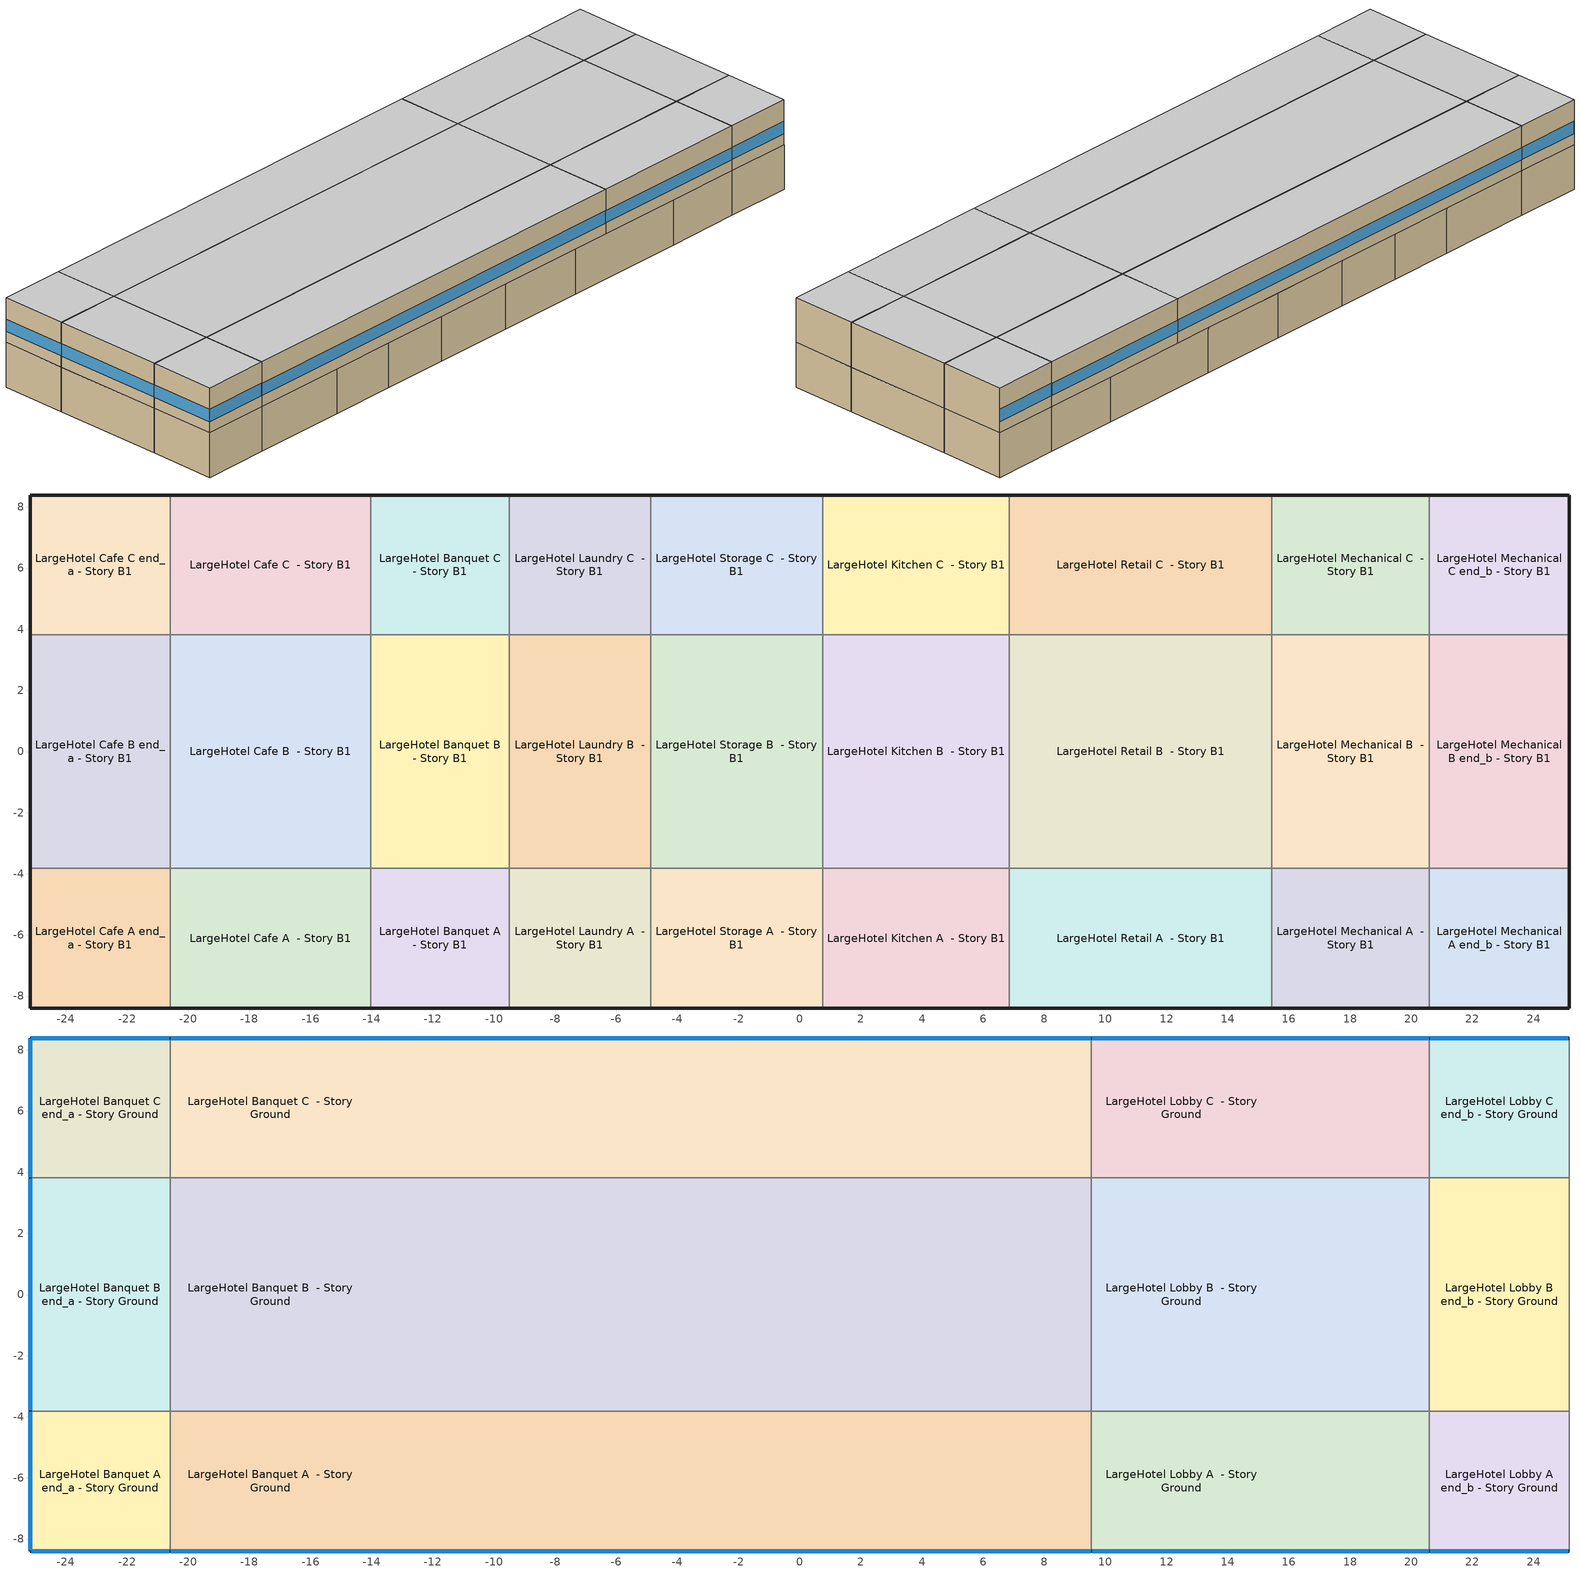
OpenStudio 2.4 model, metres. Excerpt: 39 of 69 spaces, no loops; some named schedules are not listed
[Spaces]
LargeHotel Cafe A end_a - Story B1
 floor ground: -25.17,-8.39 -25.17,-3.82 -20.6,-3.82 -20.6,-8.39 z-3.05
 wall ground: -25.17,-3.82 -25.17,-8.39 -20.6,-8.39 z-3.05:0
 wall to LargeHotel Cafe B end_a - Story B1: -20.6,-3.82 -25.17,-3.82 z-3.05:0
 wall to LargeHotel Cafe A  - Story B1: -20.6,-8.39 -20.6,-3.82 z-3.05:0
LargeHotel Cafe B end_a - Story B1
 floor ground: -25.17,-3.82 -25.17,3.82 -20.6,3.82 -20.6,-3.82 z-3.05
 wall ground: -25.17,3.82 -25.17,-3.82 z-3.05:0
 wall to LargeHotel Cafe C end_a - Story B1: -20.6,3.82 -25.17,3.82 z-3.05:0
 wall to LargeHotel Cafe B  - Story B1: -20.6,-3.82 -20.6,3.82 z-3.05:0
LargeHotel Cafe C end_a - Story B1
 floor ground: -25.17,3.82 -25.17,8.39 -20.6,8.39 -20.6,3.82 z-3.05
 wall ground: -20.6,8.39 -25.17,8.39 -25.17,3.82 z-3.05:0
 wall to LargeHotel Cafe C  - Story B1: -20.6,3.82 -20.6,8.39 z-3.05:0
LargeHotel Cafe A  - Story B1
 floor ground: -20.6,-8.39 -20.6,-3.82 -14.04,-3.82 -14.04,-8.39 z-3.05
 wall to LargeHotel Cafe B  - Story B1: -14.04,-3.82 -20.6,-3.82 z-3.05:0
 wall to LargeHotel Banquet A  - Story B1: -14.04,-8.39 -14.04,-3.82 z-3.05:0
 wall ground: -20.6,-8.39 -14.04,-8.39 z-3.05:0
LargeHotel Cafe B  - Story B1
 floor ground: -20.6,-3.82 -20.6,3.82 -14.04,3.82 -14.04,-3.82 z-3.05
 wall to LargeHotel Cafe C  - Story B1: -14.04,3.82 -20.6,3.82 z-3.05:0
 wall to LargeHotel Banquet B  - Story B1: -14.04,-3.82 -14.04,3.82 z-3.05:0
LargeHotel Cafe C  - Story B1
 floor ground: -20.6,3.82 -20.6,8.39 -14.04,8.39 -14.04,3.82 z-3.05
 wall ground: -14.04,8.39 -20.6,8.39 z-3.05:0
 wall to LargeHotel Banquet C  - Story B1: -14.04,3.82 -14.04,8.39 z-3.05:0
LargeHotel Banquet A  - Story B1
 floor ground: -14.04,-8.39 -14.04,-3.82 -9.51,-3.82 -9.51,-8.39 z-3.05
 wall to LargeHotel Banquet B  - Story B1: -9.51,-3.82 -14.04,-3.82 z-3.05:0
 wall to LargeHotel Laundry A  - Story B1: -9.51,-8.39 -9.51,-3.82 z-3.05:0
 wall ground: -14.04,-8.39 -9.51,-8.39 z-3.05:0
LargeHotel Banquet B  - Story B1
 floor ground: -14.04,-3.82 -14.04,3.82 -9.51,3.82 -9.51,-3.82 z-3.05
 wall to LargeHotel Banquet C  - Story B1: -9.51,3.82 -14.04,3.82 z-3.05:0
 wall to LargeHotel Laundry B  - Story B1: -9.51,-3.82 -9.51,3.82 z-3.05:0
LargeHotel Banquet C  - Story B1
 floor ground: -14.04,3.82 -14.04,8.39 -9.51,8.39 -9.51,3.82 z-3.05
 wall ground: -9.51,8.39 -14.04,8.39 z-3.05:0
 wall to LargeHotel Laundry C  - Story B1: -9.51,3.82 -9.51,8.39 z-3.05:0
LargeHotel Laundry A  - Story B1
 floor ground: -9.51,-8.39 -9.51,-3.82 -4.88,-3.82 -4.88,-8.39 z-3.05
 wall to LargeHotel Laundry B  - Story B1: -4.88,-3.82 -9.51,-3.82 z-3.05:0
 wall to LargeHotel Storage A  - Story B1: -4.88,-8.39 -4.88,-3.82 z-3.05:0
 wall ground: -9.51,-8.39 -4.88,-8.39 z-3.05:0
LargeHotel Laundry B  - Story B1
 floor ground: -9.51,-3.82 -9.51,3.82 -4.88,3.82 -4.88,-3.82 z-3.05
 wall to LargeHotel Laundry C  - Story B1: -4.88,3.82 -9.51,3.82 z-3.05:0
 wall to LargeHotel Storage B  - Story B1: -4.88,-3.82 -4.88,3.82 z-3.05:0
LargeHotel Laundry C  - Story B1
 floor ground: -9.51,3.82 -9.51,8.39 -4.88,8.39 -4.88,3.82 z-3.05
 wall ground: -4.88,8.39 -9.51,8.39 z-3.05:0
 wall to LargeHotel Storage C  - Story B1: -4.88,3.82 -4.88,8.39 z-3.05:0
LargeHotel Storage A  - Story B1
 floor ground: -4.88,-8.39 -4.88,-3.82 0.76,-3.82 0.76,-8.39 z-3.05
 wall to LargeHotel Storage B  - Story B1: 0.76,-3.82 -4.88,-3.82 z-3.05:0
 wall to LargeHotel Kitchen A  - Story B1: 0.76,-8.39 0.76,-3.82 z-3.05:0
 wall ground: -4.88,-8.39 0.76,-8.39 z-3.05:0
LargeHotel Storage B  - Story B1
 floor ground: -4.88,-3.82 -4.88,3.82 0.76,3.82 0.76,-3.82 z-3.05
 wall to LargeHotel Storage C  - Story B1: 0.76,3.82 -4.88,3.82 z-3.05:0
 wall to LargeHotel Kitchen B  - Story B1: 0.76,-3.82 0.76,3.82 z-3.05:0
LargeHotel Storage C  - Story B1
 floor ground: -4.88,3.82 -4.88,8.39 0.76,8.39 0.76,3.82 z-3.05
 wall ground: 0.76,8.39 -4.88,8.39 z-3.05:0
 wall to LargeHotel Kitchen C  - Story B1: 0.76,3.82 0.76,8.39 z-3.05:0
LargeHotel Kitchen A  - Story B1
 floor ground: 0.76,-8.39 0.76,-3.82 6.86,-3.82 6.86,-8.39 z-3.05
 wall to LargeHotel Kitchen B  - Story B1: 6.86,-3.82 0.76,-3.82 z-3.05:0
 wall to LargeHotel Retail A  - Story B1: 6.86,-8.39 6.86,-3.82 z-3.05:0
 wall ground: 0.76,-8.39 6.86,-8.39 z-3.05:0
LargeHotel Kitchen B  - Story B1
 floor ground: 0.76,-3.82 0.76,3.82 6.86,3.82 6.86,-3.82 z-3.05
 wall to LargeHotel Kitchen C  - Story B1: 6.86,3.82 0.76,3.82 z-3.05:0
 wall to LargeHotel Retail B  - Story B1: 6.86,-3.82 6.86,3.82 z-3.05:0
LargeHotel Kitchen C  - Story B1
 floor ground: 0.76,3.82 0.76,8.39 6.86,8.39 6.86,3.82 z-3.05
 wall ground: 6.86,8.39 0.76,8.39 z-3.05:0
 wall to LargeHotel Retail C  - Story B1: 6.86,3.82 6.86,8.39 z-3.05:0
LargeHotel Retail A  - Story B1
 floor ground: 6.86,-8.39 6.86,-3.82 15.44,-3.82 15.44,-8.39 z-3.05
 wall to LargeHotel Retail B  - Story B1: 15.44,-3.82 6.86,-3.82 z-3.05:0
 wall to LargeHotel Mechanical A  - Story B1: 15.44,-8.39 15.44,-3.82 z-3.05:0
 wall ground: 6.86,-8.39 15.44,-8.39 z-3.05:0
LargeHotel Retail B  - Story B1
 floor ground: 6.86,-3.82 6.86,3.82 15.44,3.82 15.44,-3.82 z-3.05
 wall to LargeHotel Retail C  - Story B1: 15.44,3.82 6.86,3.82 z-3.05:0
 wall to LargeHotel Mechanical B  - Story B1: 15.44,-3.82 15.44,3.82 z-3.05:0
LargeHotel Retail C  - Story B1
 floor ground: 6.86,3.82 6.86,8.39 15.44,8.39 15.44,3.82 z-3.05
 wall ground: 15.44,8.39 6.86,8.39 z-3.05:0
 wall to LargeHotel Mechanical C  - Story B1: 15.44,3.82 15.44,8.39 z-3.05:0
LargeHotel Mechanical A  - Story B1
 floor ground: 15.44,-8.39 15.44,-3.82 20.6,-3.82 20.6,-8.39 z-3.05
 wall to LargeHotel Mechanical B  - Story B1: 20.6,-3.82 15.44,-3.82 z-3.05:0
 wall to LargeHotel Mechanical A end_b - Story B1: 20.6,-8.39 20.6,-3.82 z-3.05:0
 wall ground: 15.44,-8.39 20.6,-8.39 z-3.05:0
LargeHotel Mechanical B  - Story B1
 floor ground: 15.44,-3.82 15.44,3.82 20.6,3.82 20.6,-3.82 z-3.05
 wall to LargeHotel Mechanical C  - Story B1: 20.6,3.82 15.44,3.82 z-3.05:0
 wall to LargeHotel Mechanical B end_b - Story B1: 20.6,-3.82 20.6,3.82 z-3.05:0
LargeHotel Mechanical C  - Story B1
 floor ground: 15.44,3.82 15.44,8.39 20.6,8.39 20.6,3.82 z-3.05
 wall ground: 20.6,8.39 15.44,8.39 z-3.05:0
 wall to LargeHotel Mechanical C end_b - Story B1: 20.6,3.82 20.6,8.39 z-3.05:0
LargeHotel Mechanical A end_b - Story B1
 floor ground: 20.6,-8.39 20.6,-3.82 25.17,-3.82 25.17,-8.39 z-3.05
 wall to LargeHotel Mechanical B end_b - Story B1: 25.17,-3.82 20.6,-3.82 z-3.05:0
 wall ground: 20.6,-8.39 25.17,-8.39 25.17,-3.82 z-3.05:0
LargeHotel Mechanical B end_b - Story B1
 floor ground: 20.6,-3.82 20.6,3.82 25.17,3.82 25.17,-3.82 z-3.05
 wall to LargeHotel Mechanical C end_b - Story B1: 25.17,3.82 20.6,3.82 z-3.05:0
 wall ground: 25.17,-3.82 25.17,3.82 z-3.05:0
LargeHotel Mechanical C end_b - Story B1
 floor ground: 20.6,3.82 20.6,8.39 25.17,8.39 25.17,3.82 z-3.05
 wall ground: 25.17,3.82 25.17,8.39 20.6,8.39 z-3.05:0
LargeHotel Banquet A end_a - Story Ground
 floor to LargeHotel Cafe A end_a - Story B1: -25.17,-8.39 -25.17,-3.82 -20.6,-3.82 -20.6,-8.39 z0
 wall outside: -25.17,-3.82 -25.17,-8.39 -20.6,-8.39 z0:3.05
 wall to LargeHotel Banquet B end_a - Story Ground: -20.6,-3.82 -25.17,-3.82 z0:3.05
 wall to LargeHotel Banquet A  - Story Ground: -20.6,-8.39 -20.6,-3.82 z0:3.05
 window: -25.14,-8.39 -20.62,-8.39 / -25.17,-3.84 -25.17,-8.36 z0.76:1.59
 ceiling adiabatic (LargeHotel Interior Ceiling): -20.6,-8.39 -20.6,-3.82 -25.17,-3.82 -25.17,-8.39 z3.05
LargeHotel Banquet B end_a - Story Ground
 floor to LargeHotel Cafe B end_a - Story B1: -25.17,-3.82 -25.17,3.82 -20.6,3.82 -20.6,-3.82 z0
 wall outside: -25.17,3.82 -25.17,-3.82 z0:3.05
 wall to LargeHotel Banquet C end_a - Story Ground: -20.6,3.82 -25.17,3.82 z0:3.05
 wall to LargeHotel Banquet B  - Story Ground: -20.6,-3.82 -20.6,3.82 z0:3.05
 window: -25.17,3.79 -25.17,-3.79 z0.76:1.59
 ceiling adiabatic (LargeHotel Interior Ceiling): -20.6,-3.82 -20.6,3.82 -25.17,3.82 -25.17,-3.82 z3.05
LargeHotel Banquet C end_a - Story Ground
 floor to LargeHotel Cafe C end_a - Story B1: -25.17,3.82 -25.17,8.39 -20.6,8.39 -20.6,3.82 z0
 wall outside: -20.6,8.39 -25.17,8.39 -25.17,3.82 z0:3.05
 wall to LargeHotel Banquet C  - Story Ground: -20.6,3.82 -20.6,8.39 z0:3.05
 window: -20.62,8.39 -25.14,8.39 / -25.17,8.36 -25.17,3.84 z0.76:1.59
 ceiling adiabatic (LargeHotel Interior Ceiling): -20.6,3.82 -20.6,8.39 -25.17,8.39 -25.17,3.82 z3.05
LargeHotel Banquet A  - Story Ground
 floor to LargeHotel Banquet A  - Story B1: -9.51,-3.82 -9.51,-8.39 -14.04,-8.39 -14.04,-3.82 z0
 floor to LargeHotel Kitchen A  - Story B1: 6.86,-3.82 6.86,-8.39 0.76,-8.39 0.76,-3.82 z0
 floor to LargeHotel Cafe A  - Story B1: -14.04,-3.82 -14.04,-8.39 -20.6,-8.39 -20.6,-3.82 z0
 floor to LargeHotel Laundry A  - Story B1: -4.88,-3.82 -4.88,-8.39 -9.51,-8.39 -9.51,-3.82 z0
 floor to LargeHotel Retail A  - Story B1: 9.54,-3.82 9.54,-8.39 6.86,-8.39 6.86,-3.82 z0
 floor to LargeHotel Storage A  - Story B1: 0.76,-3.82 0.76,-8.39 -4.88,-8.39 -4.88,-3.82 z0
 wall outside: -20.6,-8.39 9.54,-8.39 z0:3.05
 wall to LargeHotel Banquet B  - Story Ground: 9.54,-3.82 -20.6,-3.82 z0:3.05
 wall to LargeHotel Lobby A  - Story Ground: 9.54,-8.39 9.54,-3.82 z0:3.05
 window: -20.57,-8.39 9.51,-8.39 z0.76:1.59
 ceiling adiabatic (LargeHotel Interior Ceiling): 9.54,-8.39 9.54,-3.82 -20.6,-3.82 -20.6,-8.39 z3.05
LargeHotel Banquet B  - Story Ground
 floor to LargeHotel Banquet B  - Story B1: -9.51,3.82 -9.51,-3.82 -14.04,-3.82 -14.04,3.82 z0
 floor to LargeHotel Kitchen B  - Story B1: 6.86,3.82 6.86,-3.82 0.76,-3.82 0.76,3.82 z0
 floor to LargeHotel Cafe B  - Story B1: -14.04,3.82 -14.04,-3.82 -20.6,-3.82 -20.6,3.82 z0
 floor to LargeHotel Laundry B  - Story B1: -4.88,3.82 -4.88,-3.82 -9.51,-3.82 -9.51,3.82 z0
 floor to LargeHotel Retail B  - Story B1: 9.54,3.82 9.54,-3.82 6.86,-3.82 6.86,3.82 z0
 floor to LargeHotel Storage B  - Story B1: 0.76,3.82 0.76,-3.82 -4.88,-3.82 -4.88,3.82 z0
 wall to LargeHotel Banquet C  - Story Ground: 9.54,3.82 -20.6,3.82 z0:3.05
 wall to LargeHotel Lobby B  - Story Ground: 9.54,-3.82 9.54,3.82 z0:3.05
 ceiling adiabatic (LargeHotel Interior Ceiling): 9.54,-3.82 9.54,3.82 -20.6,3.82 -20.6,-3.82 z3.05
LargeHotel Banquet C  - Story Ground
 floor to LargeHotel Banquet C  - Story B1: -9.51,8.39 -9.51,3.82 -14.04,3.82 -14.04,8.39 z0
 floor to LargeHotel Kitchen C  - Story B1: 6.86,8.39 6.86,3.82 0.76,3.82 0.76,8.39 z0
 floor to LargeHotel Cafe C  - Story B1: -14.04,8.39 -14.04,3.82 -20.6,3.82 -20.6,8.39 z0
 floor to LargeHotel Laundry C  - Story B1: -4.88,8.39 -4.88,3.82 -9.51,3.82 -9.51,8.39 z0
 floor to LargeHotel Retail C  - Story B1: 9.54,8.39 9.54,3.82 6.86,3.82 6.86,8.39 z0
 floor to LargeHotel Storage C  - Story B1: 0.76,8.39 0.76,3.82 -4.88,3.82 -4.88,8.39 z0
 wall outside: 9.54,8.39 -20.6,8.39 z0:3.05
 wall to LargeHotel Lobby C  - Story Ground: 9.54,3.82 9.54,8.39 z0:3.05
 window: 9.51,8.39 -20.57,8.39 z0.76:1.59
 ceiling adiabatic (LargeHotel Interior Ceiling): 9.54,3.82 9.54,8.39 -20.6,8.39 -20.6,3.82 z3.05
LargeHotel Lobby A  - Story Ground
 floor to LargeHotel Mechanical A  - Story B1: 20.6,-3.82 20.6,-8.39 15.44,-8.39 15.44,-3.82 z0
 floor to LargeHotel Retail A  - Story B1: 15.44,-3.82 15.44,-8.39 9.54,-8.39 9.54,-3.82 z0
 wall outside: 9.54,-8.39 20.6,-8.39 z0:3.05
 wall to LargeHotel Lobby B  - Story Ground: 20.6,-3.82 9.54,-3.82 z0:3.05
 wall to LargeHotel Lobby A end_b - Story Ground: 20.6,-8.39 20.6,-3.82 z0:3.05
 window: 9.56,-8.39 20.57,-8.39 z0.76:1.59
 ceiling adiabatic (LargeHotel Interior Ceiling): 20.6,-8.39 20.6,-3.82 9.54,-3.82 9.54,-8.39 z3.05
LargeHotel Lobby B  - Story Ground
 floor to LargeHotel Mechanical B  - Story B1: 20.6,3.82 20.6,-3.82 15.44,-3.82 15.44,3.82 z0
 floor to LargeHotel Retail B  - Story B1: 15.44,3.82 15.44,-3.82 9.54,-3.82 9.54,3.82 z0
 wall to LargeHotel Lobby C  - Story Ground: 20.6,3.82 9.54,3.82 z0:3.05
 wall to LargeHotel Lobby B end_b - Story Ground: 20.6,-3.82 20.6,3.82 z0:3.05
 ceiling adiabatic (LargeHotel Interior Ceiling): 20.6,-3.82 20.6,3.82 9.54,3.82 9.54,-3.82 z3.05
LargeHotel Lobby C  - Story Ground
 floor to LargeHotel Mechanical C  - Story B1: 20.6,8.39 20.6,3.82 15.44,3.82 15.44,8.39 z0
 floor to LargeHotel Retail C  - Story B1: 15.44,8.39 15.44,3.82 9.54,3.82 9.54,8.39 z0
 wall outside: 20.6,8.39 9.54,8.39 z0:3.05
 wall to LargeHotel Lobby C end_b - Story Ground: 20.6,3.82 20.6,8.39 z0:3.05
 window: 20.57,8.39 9.56,8.39 z0.76:1.59
 ceiling adiabatic (LargeHotel Interior Ceiling): 20.6,3.82 20.6,8.39 9.54,8.39 9.54,3.82 z3.05
LargeHotel Lobby A end_b - Story Ground
 floor to LargeHotel Mechanical A end_b - Story B1: 20.6,-8.39 20.6,-3.82 25.17,-3.82 25.17,-8.39 z0
 wall outside: 20.6,-8.39 25.17,-8.39 z0:3.05
 wall to LargeHotel Lobby B end_b - Story Ground: 25.17,-3.82 20.6,-3.82 z0:3.05
 wall adiabatic (LargeHotel Interior Wall): 25.17,-8.39 25.17,-3.82 z0:3.05
 window: 20.62,-8.39 25.14,-8.39 z0.76:1.59
 ceiling adiabatic (LargeHotel Interior Ceiling): 25.17,-8.39 25.17,-3.82 20.6,-3.82 20.6,-8.39 z3.05
LargeHotel Lobby B end_b - Story Ground
 floor to LargeHotel Mechanical B end_b - Story B1: 20.6,-3.82 20.6,3.82 25.17,3.82 25.17,-3.82 z0
 wall to LargeHotel Lobby C end_b - Story Ground: 25.17,3.82 20.6,3.82 z0:3.05
 wall adiabatic (LargeHotel Interior Wall): 25.17,-3.82 25.17,3.82 z0:3.05
 ceiling adiabatic (LargeHotel Interior Ceiling): 25.17,-3.82 25.17,3.82 20.6,3.82 20.6,-3.82 z3.05
LargeHotel Lobby C end_b - Story Ground
 floor to LargeHotel Mechanical C end_b - Story B1: 20.6,3.82 20.6,8.39 25.17,8.39 25.17,3.82 z0
 wall outside: 25.17,8.39 20.6,8.39 z0:3.05
 wall adiabatic (LargeHotel Interior Wall): 25.17,3.82 25.17,8.39 z0:3.05
 window: 25.14,8.39 20.62,8.39 z0.76:1.59
 ceiling adiabatic (LargeHotel Interior Ceiling): 25.17,3.82 25.17,8.39 20.6,8.39 20.6,3.82 z3.05
[Site]
Atlanta Hartsfield Intl Ap_GA_USA: Latitude {deg}=33.63; Longitude {deg}=-84.43; Time Zone {hr}=-5; Elevation {m}=308
[ClimateZones]
Climate Zone Value 1=3A; Climate Zone Institution Name 2=CEC; Climate Zone Document Name 2=California Climate Zone Descriptions; Climate Zone Document Year 2=1995
[Site:WaterMainsTemperature]
Calculation Method=Correlation; Annual Average Outdoor Air Temperature {C}=16.6; Maximum Difference In Monthly Average Outdoor Air Temperatures {deltaC}=22.5
[SizingPeriod:DesignDay] Barometric Pressure {Pa}=97679; Sky Clearness=0; Rain Indicator=0; Snow Indicator=0; Day of Month=21; Daylight Saving Time Indicator=0; Humidity Indicating Type=Wetbulb; Dry-Bulb Temperature Range Modifier Type=DefaultMultipliers
Name | Maximum Dry-Bulb Temperature {C} | Daily Dry-Bulb Temperature Range {deltaC} | Humidity Indicating Conditions at Maximum Dry-Bulb | Wind Speed {m/s} | Wind Direction {deg} | Month | Day Type | Solar Model Indicator | ASHRAE Taub | ASHRAE Taud
Atlanta Hartsfield Intl Ap Ann Clg .4% Condns WB=>MDB | 31.2 | 9.5 | 25.1 | 4 | 300 | 7 | SummerDesignDay | ASHRAETau | 0.556 | 1.779
Atlanta Hartsfield Intl Ap Ann Clg .4% Condns DB=>MWB | 34.4 | 9.5 | 23.5 | 4 | 300 | 7 | SummerDesignDay | ASHRAETau | 0.556 | 1.779
Atlanta Hartsfield Intl Ap Ann Htg 99.6% Condns DB | -6.3 | 0 | -6.3 | 5.3 | 320 | 1 | WinterDesignDay | ASHRAEClearSky
[Building]
90.1-2004|LargeHotel: Default Construction Set=Res 90.1-2004 - LrgHotel - ASHRAE 169-2006-3A; Standards Building Type=LargeHotel
[DefaultConstructionSet]
Res 90.1-2004 - LrgHotel - ASHRAE 169-2006-3A: Default Exterior Surface Constructions=Default Surface Constructions 1; Default Interior Surface Constructions=Default Surface Constructions 2; Default Ground Contact Surface Constructions=Default Surface Constructions 3; Default Exterior SubSurface Constructions=Default Sub Surface Constructions 1; Default Interior SubSurface Constructions=Default Sub Surface Constructions 2; Interior Partition Construction=Typical Interior Partition
[DefaultSurfaceConstructions]
Name | Floor Construction | Wall Construction | Roof Ceiling Construction
Default Surface Constructions 1 | Typical Insulated Exterior Mass Floor R-9.35 | Typical Insulated Exterior Mass Wall R-6.62 | Typical IEAD Roof R-15.87
Default Surface Constructions 2 | LargeHotel Interior Floor | LargeHotel Interior Wall | LargeHotel Interior Ceiling
Default Surface Constructions 3 | Typical Insulated Carpeted 6in Slab Floor | Typical Insulated Basement Mass Wall
[Construction]
Typical Insulated Exterior Mass Floor R-9.35: Typical Insulation R-6.78, 4 in. Normalweight Concrete Floor, Typical Carpet Pad
Typical Insulated Exterior Mass Wall R-6.62: 1IN Stucco, 8IN CONCRETE HW RefBldg, Typical Insulation R-4.23, 1/2IN Gypsum
Typical IEAD Roof R-15.87: Roof Membrane, Typical Insulation R-14.76, Metal Roof Surface
LargeHotel Interior Floor: Nonres_Floor_Insulation, 100mm Normalweight concrete floor, CP02 CARPET PAD
LargeHotel Interior Wall: G01 13mm gypsum board, G01 13mm gypsum board
LargeHotel Interior Ceiling: CP02 CARPET PAD, 100mm Normalweight concrete floor, Nonres_Floor_Insulation
Typical Insulated Carpeted 6in Slab Floor: 6 in. Normalweight Concrete Floor, Typical Carpet Pad
Typical Insulated Basement Mass Wall: 8 in. Concrete Block Basement Wall
U 0.57 SHGC 0.39 Dbl Ref-D Clr 6mm/6mm Air: REF D CLEAR 6MM, AIR 6MM, CLEAR 6MM
Typical Insulated Metal Door R-1.43: F08 Metal surface, Typical Insulation R-0.58
Typical Overhead Door: Typical Insulation
U 1.17 SHGC 0.39 Simple Glazing Skylight: U 1.17 SHGC 0.39 Simple Glazing
Typical Interior Window: Clear 3mm
Typical Interior Door; Typical Interior Partition: G05 25mm wood
[Material:NoMass] Roughness=Smooth; Thermal Absorptance=0.9; Solar Absorptance=0.7
Name | Thermal Resistance {m2-K/W} | Visible Absorptance
Typical Insulation R-6.78 | 1.19347 | 0.7
Typical Carpet Pad; CP02 CARPET PAD | 0.21648 | 0.8
Typical Insulation R-4.23 | 0.745657 | 0.7
Typical Insulation R-14.76 | 2.59864 | 0.7
Nonres_Floor_Insulation | 2.88292 | 0.7
Typical Insulation R-0.58 | 0.101875 | 0.7
Typical Insulation | 0.0282222 | 0.7
[Material]
Name | Roughness | Thickness {m} | Conductivity {W/m-K} | Density {kg/m3} | Specific Heat {J/kg-K} | Thermal Absorptance | Solar Absorptance | Visible Absorptance
4 in. Normalweight Concrete Floor | MediumRough | 0.1016 | 2.31 | 2322 | 832 | 0.9 | 0.7 | 0.7
1IN Stucco | Smooth | 0.0253 | 0.6918 | 1858 | 837 | 0.9 | 0.7 | 0.92
8IN CONCRETE HW RefBldg | Rough | 0.2032 | 1.311 | 2240 | 836.8 | 0.9 | 0.7 | 0.7
1/2IN Gypsum | Smooth | 0.0127 | 0.16 | 784.9 | 830 | 0.9 | 0.4 | 0.4
Roof Membrane | VeryRough | 0.0095 | 0.16 | 1121.29 | 1460 | 0.9 | 0.77 | 0.7
Metal Roof Surface; F08 Metal surface | Smooth | 0.0008 | 45.28 | 7824 | 500 | 0.9 | 0.7 | 0.7
100mm Normalweight concrete floor | MediumRough | 0.1016 | 2.31045 | 2322 | 832.557 |  | 0 | 0
G01 13mm gypsum board | Smooth | 0.0127 | 0.160031 | 800.001 | 1090.73 | 0.9 | 0.7 | 0.5
6 in. Normalweight Concrete Floor | MediumRough | 0.1524 | 2.31 | 2322 | 832 | 0.9 | 0.7 | 0.7
8 in. Concrete Block Basement Wall | MediumRough | 0.2032 | 1.326 | 1842 | 912 | 0.9 | 0.7 | 0.7
G05 25mm wood | MediumSmooth | 0.0254 | 0.15 | 608 | 1630 | 0.9 | 0.5 | 0.5
[DefaultSubSurfaceConstructions]
Name | Fixed Window Construction | Operable Window Construction | Door Construction | Overhead Door Construction | Skylight Construction | Tubular Daylight Dome Construction | Tubular Daylight Diffuser Construction
Default Sub Surface Constructions 1 | U 0.57 SHGC 0.39 Dbl Ref-D Clr 6mm/6mm Air | U 0.57 SHGC 0.39 Dbl Ref-D Clr 6mm/6mm Air | Typical Insulated Metal Door R-1.43 | Typical Overhead Door | U 1.17 SHGC 0.39 Simple Glazing Skylight | Typical Interior Window | Typical Interior Window
Default Sub Surface Constructions 2 | Typical Interior Window | Typical Interior Window | Typical Interior Door
[WindowMaterial:Glazing] Optical Data Type=SpectralAverage; Infrared Transmittance at Normal Incidence=0; Front Side Infrared Hemispherical Emissivity=0.84; Conductivity {W/m-K}=0.9; Dirt Correction Factor for Solar and Visible Transmittance=1; Solar Diffusing=No
Name | Thickness {m} | Solar Transmittance at Normal Incidence | Front Side Solar Reflectance at Normal Incidence | Back Side Solar Reflectance at Normal Incidence | Visible Transmittance at Normal Incidence | Front Side Visible Reflectance at Normal Incidence | Back Side Visible Reflectance at Normal Incidence | Back Side Infrared Hemispherical Emissivity
REF D CLEAR 6MM | 0.006 | 0.429 | 0.308 | 0.379 | 0.334 | 0.453 | 0.505 | 0.82
CLEAR 6MM | 0.006 | 0.775 | 0.071 | 0.071 | 0.881 | 0.08 | 0.08 | 0.84
Clear 3mm | 0.003 | 0.837 | 0.075 | 0.075 | 0.898 | 0.081 | 0.081 | 0.84
[WindowMaterial:Gas]
AIR 6MM: Gas Type=Air; Thickness {m}=0.0063
[WindowMaterial:SimpleGlazingSystem]
U 1.17 SHGC 0.39 Simple Glazing: U-Factor {W/m2-K}=6.64357; Solar Heat Gain Coefficient=0.39; Visible Transmittance=0.23
[SpaceType] Standards Building Type=LargeHotel
Name | Default Schedule Set | Design Specification Outdoor Air Object | Standards Space Type
LargeHotel Banquet - 90.1-2004 | LargeHotel Banquet Schedule Set | LargeHotel Banquet Ventilation | Banquet
LargeHotel Cafe - 90.1-2004 | LargeHotel Cafe Schedule Set | LargeHotel Cafe Ventilation | Cafe
LargeHotel Kitchen - 90.1-2004 | LargeHotel Kitchen Schedule Set | LargeHotel Kitchen Ventilation | Kitchen
LargeHotel Laundry - 90.1-2004 | LargeHotel Laundry Schedule Set | LargeHotel Laundry Ventilation | Laundry
LargeHotel Lobby - 90.1-2004 | LargeHotel Lobby Schedule Set | LargeHotel Lobby Ventilation | Lobby
LargeHotel Mechanical - 90.1-2004 | LargeHotel Mechanical Schedule Set | LargeHotel Mechanical Ventilation | Mechanical
LargeHotel Retail - 90.1-2004 | LargeHotel Retail Schedule Set | LargeHotel Retail Ventilation | Retail
LargeHotel Storage - 90.1-2004 | LargeHotel Storage Schedule Set | LargeHotel Storage Ventilation | Storage
[BuildingStory] Nominal Floor to Floor Height {m}=3.048
Name | Nominal Z Coordinate {m}
Story B1 | -3.048
Story Ground | 0
[Space]
Name | Space Type | Building Story | Thermal Zone
LargeHotel Cafe A end_a - Story B1 | LargeHotel Cafe - 90.1-2004 | Story B1 | Zone LargeHotel Cafe A end_a - Story B1
LargeHotel Cafe B end_a - Story B1 | LargeHotel Cafe - 90.1-2004 | Story B1 | Zone LargeHotel Cafe B end_a - Story B1
LargeHotel Cafe C end_a - Story B1 | LargeHotel Cafe - 90.1-2004 | Story B1 | Zone LargeHotel Cafe C end_a - Story B1
LargeHotel Cafe A  - Story B1 | LargeHotel Cafe - 90.1-2004 | Story B1 | Zone LargeHotel Cafe A  - Story B1
LargeHotel Cafe B  - Story B1 | LargeHotel Cafe - 90.1-2004 | Story B1 | Zone LargeHotel Cafe B  - Story B1
LargeHotel Cafe C  - Story B1 | LargeHotel Cafe - 90.1-2004 | Story B1 | Zone LargeHotel Cafe C  - Story B1
LargeHotel Banquet A  - Story B1 | LargeHotel Banquet - 90.1-2004 | Story B1 | Zone LargeHotel Banquet A  - Story B1
LargeHotel Banquet B  - Story B1 | LargeHotel Banquet - 90.1-2004 | Story B1 | Zone LargeHotel Banquet B  - Story B1
LargeHotel Banquet C  - Story B1 | LargeHotel Banquet - 90.1-2004 | Story B1 | Zone LargeHotel Banquet C  - Story B1
LargeHotel Laundry A  - Story B1 | LargeHotel Laundry - 90.1-2004 | Story B1 | Zone LargeHotel Laundry A  - Story B1
LargeHotel Laundry B  - Story B1 | LargeHotel Laundry - 90.1-2004 | Story B1 | Zone LargeHotel Laundry B  - Story B1
LargeHotel Laundry C  - Story B1 | LargeHotel Laundry - 90.1-2004 | Story B1 | Zone LargeHotel Laundry C  - Story B1
LargeHotel Storage A  - Story B1 | LargeHotel Storage - 90.1-2004 | Story B1 | Zone LargeHotel Storage A  - Story B1
LargeHotel Storage B  - Story B1 | LargeHotel Storage - 90.1-2004 | Story B1 | Zone LargeHotel Storage B  - Story B1
LargeHotel Storage C  - Story B1 | LargeHotel Storage - 90.1-2004 | Story B1 | Zone LargeHotel Storage C  - Story B1
LargeHotel Kitchen A  - Story B1 | LargeHotel Kitchen - 90.1-2004 | Story B1 | Zone LargeHotel Kitchen A  - Story B1
LargeHotel Kitchen B  - Story B1 | LargeHotel Kitchen - 90.1-2004 | Story B1 | Zone LargeHotel Kitchen B  - Story B1
LargeHotel Kitchen C  - Story B1 | LargeHotel Kitchen - 90.1-2004 | Story B1 | Zone LargeHotel Kitchen C  - Story B1
LargeHotel Retail A  - Story B1 | LargeHotel Retail - 90.1-2004 | Story B1 | Zone LargeHotel Retail A  - Story B1
LargeHotel Retail B  - Story B1 | LargeHotel Retail - 90.1-2004 | Story B1 | Zone LargeHotel Retail B  - Story B1
LargeHotel Retail C  - Story B1 | LargeHotel Retail - 90.1-2004 | Story B1 | Zone LargeHotel Retail C  - Story B1
LargeHotel Mechanical A  - Story B1 | LargeHotel Mechanical - 90.1-2004 | Story B1 | Zone LargeHotel Mechanical A  - Story B1
LargeHotel Mechanical B  - Story B1 | LargeHotel Mechanical - 90.1-2004 | Story B1 | Zone LargeHotel Mechanical B  - Story B1
LargeHotel Mechanical C  - Story B1 | LargeHotel Mechanical - 90.1-2004 | Story B1 | Zone LargeHotel Mechanical C  - Story B1
LargeHotel Mechanical A end_b - Story B1 | LargeHotel Mechanical - 90.1-2004 | Story B1 | Zone LargeHotel Mechanical A end_b - Story B1
LargeHotel Mechanical B end_b - Story B1 | LargeHotel Mechanical - 90.1-2004 | Story B1 | Zone LargeHotel Mechanical B end_b - Story B1
LargeHotel Mechanical C end_b - Story B1 | LargeHotel Mechanical - 90.1-2004 | Story B1 | Zone LargeHotel Mechanical C end_b - Story B1
LargeHotel Banquet A end_a - Story Ground | LargeHotel Banquet - 90.1-2004 | Story Ground | Zone LargeHotel Banquet A end_a - Story Ground
LargeHotel Banquet B end_a - Story Ground | LargeHotel Banquet - 90.1-2004 | Story Ground | Zone LargeHotel Banquet B end_a - Story Ground
LargeHotel Banquet C end_a - Story Ground | LargeHotel Banquet - 90.1-2004 | Story Ground | Zone LargeHotel Banquet C end_a - Story Ground
LargeHotel Banquet A  - Story Ground | LargeHotel Banquet - 90.1-2004 | Story Ground | Zone LargeHotel Banquet A  - Story Ground
LargeHotel Banquet B  - Story Ground | LargeHotel Banquet - 90.1-2004 | Story Ground | Zone LargeHotel Banquet B  - Story Ground
LargeHotel Banquet C  - Story Ground | LargeHotel Banquet - 90.1-2004 | Story Ground | Zone LargeHotel Banquet C  - Story Ground
LargeHotel Lobby A  - Story Ground | LargeHotel Lobby - 90.1-2004 | Story Ground | Zone LargeHotel Lobby A  - Story Ground
LargeHotel Lobby B  - Story Ground | LargeHotel Lobby - 90.1-2004 | Story Ground | Zone LargeHotel Lobby B  - Story Ground
LargeHotel Lobby C  - Story Ground | LargeHotel Lobby - 90.1-2004 | Story Ground | Zone LargeHotel Lobby C  - Story Ground
LargeHotel Lobby A end_b - Story Ground | LargeHotel Lobby - 90.1-2004 | Story Ground | Zone LargeHotel Lobby A end_b - Story Ground
LargeHotel Lobby B end_b - Story Ground | LargeHotel Lobby - 90.1-2004 | Story Ground | Zone LargeHotel Lobby B end_b - Story Ground
LargeHotel Lobby C end_b - Story Ground | LargeHotel Lobby - 90.1-2004 | Story Ground | Zone LargeHotel Lobby C end_b - Story Ground
[ThermalZone] Multiplier=1; Use Ideal Air Loads=No
Name | Thermostat
Zone LargeHotel Cafe A end_a - Story B1 | LargeHotel Cafe - 90.1-2004 Thermostat 3
Zone LargeHotel Cafe B end_a - Story B1 | LargeHotel Cafe - 90.1-2004 Thermostat
Zone LargeHotel Cafe C end_a - Story B1 | LargeHotel Cafe - 90.1-2004 Thermostat 4
Zone LargeHotel Cafe A  - Story B1 | LargeHotel Cafe - 90.1-2004 Thermostat 5
Zone LargeHotel Cafe B  - Story B1 | LargeHotel Cafe - 90.1-2004 Thermostat 2
Zone LargeHotel Cafe C  - Story B1 | LargeHotel Cafe - 90.1-2004 Thermostat 1
Zone LargeHotel Banquet A  - Story B1 | LargeHotel Banquet - 90.1-2004 Thermostat 2
Zone LargeHotel Banquet B  - Story B1 | LargeHotel Banquet - 90.1-2004 Thermostat
Zone LargeHotel Banquet C  - Story B1 | LargeHotel Banquet - 90.1-2004 Thermostat 8
Zone LargeHotel Laundry A  - Story B1 | LargeHotel Laundry - 90.1-2004 Thermostat 1
Zone LargeHotel Laundry B  - Story B1 | LargeHotel Laundry - 90.1-2004 Thermostat 2
Zone LargeHotel Laundry C  - Story B1 | LargeHotel Laundry - 90.1-2004 Thermostat
Zone LargeHotel Storage A  - Story B1 | LargeHotel Storage - 90.1-2004 Thermostat 2
Zone LargeHotel Storage B  - Story B1 | LargeHotel Storage - 90.1-2004 Thermostat
Zone LargeHotel Storage C  - Story B1 | LargeHotel Storage - 90.1-2004 Thermostat 1
Zone LargeHotel Kitchen A  - Story B1 | LargeHotel Kitchen - 90.1-2004 Thermostat
Zone LargeHotel Kitchen B  - Story B1 | LargeHotel Kitchen - 90.1-2004 Thermostat 2
Zone LargeHotel Kitchen C  - Story B1 | LargeHotel Kitchen - 90.1-2004 Thermostat 1
Zone LargeHotel Retail A  - Story B1 | LargeHotel Retail - 90.1-2004 Thermostat 2
Zone LargeHotel Retail B  - Story B1 | LargeHotel Retail - 90.1-2004 Thermostat
Zone LargeHotel Retail C  - Story B1 | LargeHotel Retail - 90.1-2004 Thermostat 1
Zone LargeHotel Mechanical A  - Story B1 | LargeHotel Mechanical - 90.1-2004 Thermostat 5
Zone LargeHotel Mechanical B  - Story B1 | LargeHotel Mechanical - 90.1-2004 Thermostat 3
Zone LargeHotel Mechanical C  - Story B1 | LargeHotel Mechanical - 90.1-2004 Thermostat 4
Zone LargeHotel Mechanical A end_b - Story B1 | LargeHotel Mechanical - 90.1-2004 Thermostat
Zone LargeHotel Mechanical B end_b - Story B1 | LargeHotel Mechanical - 90.1-2004 Thermostat 2
Zone LargeHotel Mechanical C end_b - Story B1 | LargeHotel Mechanical - 90.1-2004 Thermostat 1
Zone LargeHotel Banquet A end_a - Story Ground | LargeHotel Banquet - 90.1-2004 Thermostat 5
Zone LargeHotel Banquet B end_a - Story Ground | LargeHotel Banquet - 90.1-2004 Thermostat 4
Zone LargeHotel Banquet C end_a - Story Ground | LargeHotel Banquet - 90.1-2004 Thermostat 7
Zone LargeHotel Banquet A  - Story Ground | LargeHotel Banquet - 90.1-2004 Thermostat 6
Zone LargeHotel Banquet B  - Story Ground | LargeHotel Banquet - 90.1-2004 Thermostat 3
Zone LargeHotel Banquet C  - Story Ground | LargeHotel Banquet - 90.1-2004 Thermostat 1
Zone LargeHotel Lobby A  - Story Ground | LargeHotel Lobby - 90.1-2004 Thermostat 4
Zone LargeHotel Lobby B  - Story Ground | LargeHotel Lobby - 90.1-2004 Thermostat 8
Zone LargeHotel Lobby C  - Story Ground | LargeHotel Lobby - 90.1-2004 Thermostat 11
Zone LargeHotel Lobby A end_b - Story Ground | LargeHotel Lobby - 90.1-2004 Thermostat 10
Zone LargeHotel Lobby B end_b - Story Ground | LargeHotel Lobby - 90.1-2004 Thermostat 3
Zone LargeHotel Lobby C end_b - Story Ground | LargeHotel Lobby - 90.1-2004 Thermostat 5
[People:Definition] Number of People Calculation Method=People/Area; Fraction Radiant=0.3
Name | People per Space Floor Area {person/m2}
LargeHotel Retail People Definition | 0.161459
LargeHotel Lobby People Definition | 0.322917
LargeHotel Storage People Definition | 0.0215278
LargeHotel Laundry People Definition | 0.0430556
LargeHotel Banquet People Definition; LargeHotel Cafe People Definition | 0.721182
LargeHotel Kitchen People Definition | 0.0538196
[People] Work Efficiency Schedule=Work Efficiency Schedule; Clothing Insulation Schedule=Clothing Schedule; Air Velocity Schedule=Air Velocity Schedule; Multiplier=1
Name | People Definition | Space or SpaceType
LargeHotel Retail People | LargeHotel Retail People Definition | LargeHotel Retail - 90.1-2004
LargeHotel Lobby People | LargeHotel Lobby People Definition | LargeHotel Lobby - 90.1-2004
LargeHotel Storage People | LargeHotel Storage People Definition | LargeHotel Storage - 90.1-2004
LargeHotel Laundry People | LargeHotel Laundry People Definition | LargeHotel Laundry - 90.1-2004
LargeHotel Banquet People | LargeHotel Banquet People Definition | LargeHotel Banquet - 90.1-2004
LargeHotel Kitchen People | LargeHotel Kitchen People Definition | LargeHotel Kitchen - 90.1-2004
LargeHotel Cafe People | LargeHotel Cafe People Definition | LargeHotel Cafe - 90.1-2004
[Lights:Definition] Design Level Calculation Method=Watts/Area; Fraction Radiant=0.7; Fraction Visible=0.2
Name | Watts per Space Floor Area {W/m2}
LargeHotel Retail Lights Definition | 18.2986
LargeHotel Mechanical Lights Definition | 16.1459
LargeHotel Lobby Lights Definition | 11.8403
LargeHotel Storage Lights Definition | 8.61113
LargeHotel Laundry Lights Definition | 6.45835
LargeHotel Banquet Lights Definition; LargeHotel Cafe Lights Definition | 13.9931
LargeHotel Kitchen Lights Definition | 12.9167
[Lights] Fraction Replaceable=1
Name | Lights Definition | Space or SpaceType
LargeHotel Retail Lights | LargeHotel Retail Lights Definition | LargeHotel Retail - 90.1-2004
LargeHotel Mechanical Lights | LargeHotel Mechanical Lights Definition | LargeHotel Mechanical - 90.1-2004
LargeHotel Lobby Lights | LargeHotel Lobby Lights Definition | LargeHotel Lobby - 90.1-2004
LargeHotel Storage Lights | LargeHotel Storage Lights Definition | LargeHotel Storage - 90.1-2004
LargeHotel Laundry Lights | LargeHotel Laundry Lights Definition | LargeHotel Laundry - 90.1-2004
LargeHotel Banquet Lights | LargeHotel Banquet Lights Definition | LargeHotel Banquet - 90.1-2004
LargeHotel Kitchen Lights | LargeHotel Kitchen Lights Definition | LargeHotel Kitchen - 90.1-2004
LargeHotel Cafe Lights | LargeHotel Cafe Lights Definition | LargeHotel Cafe - 90.1-2004
[ElectricEquipment:Definition]
Name | Design Level Calculation Method | Watts per Space Floor Area {W/m2} | Fraction Radiant | Fraction Latent | Fraction Lost | Design Level {W}
LargeHotel Retail Elec Equip Definition | Watts/Area | 10.7639 | 0.5
LargeHotel Mechanical Elec Equip Definition; LargeHotel Cafe Elec Equip Definition | Watts/Area | 5.38196 | 0.5
LargeHotel Lobby Elec Equip Definition | Watts/Area | 8.07293 | 0.5
LargeHotel Storage Elec Equip Definition | Watts/Area | 2.69098 | 0.5
LargeHotel Laundry Elec Equip Definition | Watts/Area | 61.6772 | 0.5
LargeHotel Banquet Elec Equip Definition | Watts/Area | 67.8234 | 0.5
LargeHotel Kitchen Elec Equip Definition | Watts/Area | 508.057 | 0.5 | 0.2 | 0.1
Elevator Lift Motor | EquipmentLevel |  |  |  | 1 | 20370
Elevator Fan | EquipmentLevel |  |  |  |  | 74.7252
Elevator Lights | EquipmentLevel |  |  |  |  | 88.9586
[ElectricEquipment]
Name | Electric Equipment Definition | Space or SpaceType | Schedule | Multiplier
LargeHotel Retail Elec Equip | LargeHotel Retail Elec Equip Definition | LargeHotel Retail - 90.1-2004
LargeHotel Mechanical Elec Equip | LargeHotel Mechanical Elec Equip Definition | LargeHotel Mechanical - 90.1-2004
LargeHotel Lobby Elec Equip | LargeHotel Lobby Elec Equip Definition | LargeHotel Lobby - 90.1-2004
LargeHotel Storage Elec Equip | LargeHotel Storage Elec Equip Definition | LargeHotel Storage - 90.1-2004
LargeHotel Laundry Elec Equip | LargeHotel Laundry Elec Equip Definition | LargeHotel Laundry - 90.1-2004
LargeHotel Banquet Elec Equip | LargeHotel Banquet Elec Equip Definition | LargeHotel Banquet - 90.1-2004
LargeHotel Kitchen Elec Equip | LargeHotel Kitchen Elec Equip Definition | LargeHotel Kitchen - 90.1-2004
LargeHotel Cafe Elec Equip | LargeHotel Cafe Elec Equip Definition | LargeHotel Cafe - 90.1-2004
11 Elevator Lift Motors | Elevator Lift Motor | LargeHotel Retail B  - Story B1 | HotelLarge BLDG_ELEVATORS | 10.7602
11 Elevator Fans | Elevator Fan | LargeHotel Retail B  - Story B1 | HotelLarge ELEV_LIGHT_FAN_SCH_24_7 | 10.7602
11 Elevator Lights | Elevator Lights | LargeHotel Retail B  - Story B1 | HotelLarge ELEV_LIGHT_FAN_SCH_24_7 | 10.7602
[DesignSpecification:OutdoorAir] Outdoor Air Method=Sum
Name | Outdoor Air Flow per Floor Area {m3/s-m2} | Outdoor Air Flow per Person {m3/s-person}
LargeHotel Retail Ventilation | 0.001524
LargeHotel Mechanical Ventilation | 0.000254
LargeHotel Lobby Ventilation |  | 0.00707921
LargeHotel Storage Ventilation | 0.000762
LargeHotel Laundry Ventilation |  | 0.0117987
LargeHotel Banquet Ventilation; LargeHotel Cafe Ventilation |  | 0.00943895
LargeHotel Kitchen Ventilation | 0.0023876
[SpaceInfiltration:DesignFlowRate] Design Flow Rate Calculation Method=Flow/ExteriorArea; Flow per Exterior Surface Area {m3/s-m2}=0.00030226
Name | Space or SpaceType
LargeHotel Retail Infiltration | LargeHotel Retail - 90.1-2004
LargeHotel Mechanical Infiltration | LargeHotel Mechanical - 90.1-2004
LargeHotel Lobby Infiltration | LargeHotel Lobby - 90.1-2004
LargeHotel Storage Infiltration | LargeHotel Storage - 90.1-2004
LargeHotel Laundry Infiltration | LargeHotel Laundry - 90.1-2004
LargeHotel Banquet Infiltration | LargeHotel Banquet - 90.1-2004
LargeHotel Kitchen Infiltration | LargeHotel Kitchen - 90.1-2004
LargeHotel Cafe Infiltration | LargeHotel Cafe - 90.1-2004
[DefaultScheduleSet] People Activity Level Schedule=HotelLarge ACTIVITY_SCH; Infiltration Schedule=HotelLarge INFIL_SCH
Name | Number of People Schedule | Lighting Schedule | Electric Equipment Schedule | Gas Equipment Schedule
LargeHotel Retail Schedule Set; LargeHotel Cafe Schedule Set | HotelLarge BLDG_OCC_SCH | HotelLarge BLDG_LIGHT_SCH | HotelLarge BLDG_EQUIP_SCH
LargeHotel Mechanical Schedule Set | HotelLarge BLDG_OCC_SCH | HotelLarge BLDG_LIGHT_SCH | HotelLarge BASEMENT_EQUIP_SCH
LargeHotel Lobby Schedule Set | HotelLarge Lobby_Occ_Sch | HotelLarge BLDG_LIGHT_SCH | HotelLarge BLDG_EQUIP_SCH
LargeHotel Storage Schedule Set | HotelLarge BLDG_OCC_SCH | HotelLarge BLDG_LIGHT_STORAGE_SCH | HotelLarge BASEMENT_EQUIP_SCH
LargeHotel Laundry Schedule Set | HotelLarge LaundryRoom_Occ_Sch | HotelLarge BLDG_LIGHT_SCH | HotelLarge BLDG_EQUIP_SCH | HotelLarge BLDG_EQUIP_SCH
LargeHotel Banquet Schedule Set | HotelLarge MeetingRoom_Occ_Sch | HotelLarge BLDG_LIGHT_SCH | HotelLarge Kitchen_Elec_Equip_SCH
LargeHotel Kitchen Schedule Set | HotelLarge BLDG_OCC_SCH | HotelLarge BLDG_LIGHT_SCH | HotelLarge Kitchen_Elec_Equip_SCH | HotelLarge Kitchen_Gas_Equip_SCH
[GasEquipment:Definition] Design Level Calculation Method=Watts/Area
Name | Watts per Space Floor Area {W/m2} | Fraction Radiant | Fraction Latent | Fraction Lost
LargeHotel Laundry Gas Equip Definition | 536.28 | 0.5
LargeHotel Kitchen Gas Equip Definition | 2419.57 | 0.2 | 0.1 | 0.7
[GasEquipment]
Name | Gas Equipment Definition | Space or SpaceType
LargeHotel Laundry Gas Equip | LargeHotel Laundry Gas Equip Definition | LargeHotel Laundry - 90.1-2004
LargeHotel Kitchen Gas Equip | LargeHotel Kitchen Gas Equip Definition | LargeHotel Kitchen - 90.1-2004
[Exterior:Lights:Definition]
Name | Design Level {W}
Parking Areas and Drives Def (W/ft^2) | 0.15
Building Facades Def (W/ft^2) | 0.2
Main Entries Def (W/ft) | 30
Other Doors Def (W/ft) | 20
Entry Canopies Def (W/ft^2) | 1.25
[Exterior:Lights] Control Option=AstronomicalClock
Name | Exterior Lights Definition | Schedule | Multiplier
Parking Areas and Drives | Parking Areas and Drives Def (W/ft^2) | Always On Discrete | 71890.4
Building Facades | Building Facades Def (W/ft^2) | Schedule Ruleset 1 | 3853.37
Main Entries | Main Entries Def (W/ft) | Always On Discrete | 160
Other Doors | Other Doors Def (W/ft) | Always On Discrete | 90.8
Entry Canopies | Entry Canopies Def (W/ft^2) | Always On Discrete | 1620
[ThermostatSetpoint:DualSetpoint] Heating Setpoint Temperature Schedule=HotelLarge HTGSETP_SCH; Cooling Setpoint Temperature Schedule=HotelLarge CLGSETP_SCH
LargeHotel Retail - 90.1-2004 Thermostat; LargeHotel Retail - 90.1-2004 Thermostat 1; LargeHotel Retail - 90.1-2004 Thermostat 2; LargeHotel Mechanical - 90.1-2004 Thermostat; LargeHotel Mechanical - 90.1-2004 Thermostat 1; LargeHotel Mechanical - 90.1-2004 Thermostat 2; LargeHotel Mechanical - 90.1-2004 Thermostat 3; LargeHotel Mechanical - 90.1-2004 Thermostat 4; LargeHotel Mechanical - 90.1-2004 Thermostat 5; LargeHotel Lobby - 90.1-2004 Thermostat 3; LargeHotel Lobby - 90.1-2004 Thermostat 4; LargeHotel Lobby - 90.1-2004 Thermostat 5; LargeHotel Lobby - 90.1-2004 Thermostat 8; LargeHotel Lobby - 90.1-2004 Thermostat 10; LargeHotel Lobby - 90.1-2004 Thermostat 11; LargeHotel Storage - 90.1-2004 Thermostat; LargeHotel Storage - 90.1-2004 Thermostat 1; LargeHotel Storage - 90.1-2004 Thermostat 2; LargeHotel Laundry - 90.1-2004 Thermostat; LargeHotel Laundry - 90.1-2004 Thermostat 1; LargeHotel Laundry - 90.1-2004 Thermostat 2; LargeHotel Banquet - 90.1-2004 Thermostat; LargeHotel Banquet - 90.1-2004 Thermostat 1; LargeHotel Banquet - 90.1-2004 Thermostat 2; LargeHotel Banquet - 90.1-2004 Thermostat 3; LargeHotel Banquet - 90.1-2004 Thermostat 4; LargeHotel Banquet - 90.1-2004 Thermostat 5; LargeHotel Banquet - 90.1-2004 Thermostat 6; LargeHotel Banquet - 90.1-2004 Thermostat 7; LargeHotel Banquet - 90.1-2004 Thermostat 8; LargeHotel Kitchen - 90.1-2004 Thermostat; LargeHotel Kitchen - 90.1-2004 Thermostat 1; LargeHotel Kitchen - 90.1-2004 Thermostat 2; LargeHotel Cafe - 90.1-2004 Thermostat; LargeHotel Cafe - 90.1-2004 Thermostat 1; LargeHotel Cafe - 90.1-2004 Thermostat 2; LargeHotel Cafe - 90.1-2004 Thermostat 3; LargeHotel Cafe - 90.1-2004 Thermostat 4; LargeHotel Cafe - 90.1-2004 Thermostat 5
[Schedule:Ruleset]
Name | Default Day Schedule | Summer Design Day Schedule | Winter Design Day Schedule
Clothing Schedule | Clothing Schedule Default Winter Clothes
Air Velocity Schedule | Air Velocity Schedule Default
Work Efficiency Schedule | Work Efficiency Schedule Default
HotelLarge BLDG_OCC_SCH | HotelLarge BLDG_OCC_SCH Default | HotelLarge BLDG_OCC_SCH Summer Design Day | HotelLarge BLDG_OCC_SCH Winter Design Day
HotelLarge ACTIVITY_SCH | HotelLarge ACTIVITY_SCH Default | HotelLarge ACTIVITY_SCH Summer Design Day | HotelLarge ACTIVITY_SCH Winter Design Day
HotelLarge BLDG_LIGHT_SCH | HotelLarge BLDG_LIGHT_SCH Default | HotelLarge BLDG_LIGHT_SCH Summer Design Day | HotelLarge BLDG_LIGHT_SCH Winter Design Day
HotelLarge BLDG_EQUIP_SCH | HotelLarge BLDG_EQUIP_SCH Default | HotelLarge BLDG_EQUIP_SCH Summer Design Day | HotelLarge BLDG_EQUIP_SCH Winter Design Day
HotelLarge INFIL_SCH | HotelLarge INFIL_SCH Default | HotelLarge INFIL_SCH Summer Design Day | HotelLarge INFIL_SCH Winter Design Day
HotelLarge BASEMENT_EQUIP_SCH | HotelLarge BASEMENT_EQUIP_SCH Default | HotelLarge BASEMENT_EQUIP_SCH Summer Design Day | HotelLarge BASEMENT_EQUIP_SCH Winter Design Day
HotelLarge Lobby_Occ_Sch | HotelLarge Lobby_Occ_Sch Default | HotelLarge Lobby_Occ_Sch Summer Design Day | HotelLarge Lobby_Occ_Sch Winter Design Day
HotelLarge BLDG_LIGHT_STORAGE_SCH | HotelLarge BLDG_LIGHT_STORAGE_SCH Default | HotelLarge BLDG_LIGHT_STORAGE_SCH Summer Design Day | HotelLarge BLDG_LIGHT_STORAGE_SCH Winter Design Day
HotelLarge LaundryRoom_Occ_Sch | HotelLarge LaundryRoom_Occ_Sch Default | HotelLarge LaundryRoom_Occ_Sch Summer Design Day | HotelLarge LaundryRoom_Occ_Sch Winter Design Day
HotelLarge MeetingRoom_Occ_Sch | HotelLarge MeetingRoom_Occ_Sch Default | HotelLarge MeetingRoom_Occ_Sch Summer Design Day | HotelLarge MeetingRoom_Occ_Sch Winter Design Day
HotelLarge Kitchen_Elec_Equip_SCH | HotelLarge Kitchen_Elec_Equip_SCH Default | HotelLarge Kitchen_Elec_Equip_SCH Summer Design Day | HotelLarge Kitchen_Elec_Equip_SCH Winter Design Day
HotelLarge Kitchen_Gas_Equip_SCH | HotelLarge Kitchen_Gas_Equip_SCH Default | HotelLarge Kitchen_Gas_Equip_SCH Summer Design Day | HotelLarge Kitchen_Gas_Equip_SCH Winter Design Day
HotelLarge BLDG_ELEVATORS | HotelLarge BLDG_ELEVATORS Default | HotelLarge BLDG_ELEVATORS Summer Design Day | HotelLarge BLDG_ELEVATORS Winter Design Day
HotelLarge ELEV_LIGHT_FAN_SCH_24_7 | HotelLarge ELEV_LIGHT_FAN_SCH_24_7 Default | HotelLarge ELEV_LIGHT_FAN_SCH_24_7 Summer Design Day | HotelLarge ELEV_LIGHT_FAN_SCH_24_7 Winter Design Day
Schedule Ruleset 1 | Schedule Day 37
HotelLarge HTGSETP_SCH | HotelLarge HTGSETP_SCH Default | HotelLarge HTGSETP_SCH Summer Design Day | HotelLarge HTGSETP_SCH Winter Design Day
HotelLarge CLGSETP_SCH | HotelLarge CLGSETP_SCH Default | HotelLarge CLGSETP_SCH Summer Design Day | HotelLarge CLGSETP_SCH Winter Design Day
[Schedule:Day]
HotelLarge BLDG_OCC_SCH Default: 8, 0, 0.7, 11, 0, 0.5, 13, 0, 0.3, 16, 0, 0.2, 17, 0, 0.3, 19, 0, 0.4, 21, 0, 0.6, 24, 0, 0.8
HotelLarge BLDG_OCC_SCH Summer Design Day; HotelLarge BLDG_LIGHT_SCH Summer Design Day; HotelLarge ELEV_LIGHT_FAN_SCH_24_7 Default; HotelLarge ELEV_LIGHT_FAN_SCH_24_7 Winter Design Day; HotelLarge ELEV_LIGHT_FAN_SCH_24_7 Summer Design Day: 24, 0, 1
HotelLarge BLDG_OCC_SCH Winter Design Day; HotelLarge BLDG_LIGHT_SCH Winter Design Day: 24, 0, 0
HotelLarge ACTIVITY_SCH Default; HotelLarge ACTIVITY_SCH Winter Design Day; HotelLarge ACTIVITY_SCH Summer Design Day: 24, 0, 120
HotelLarge BLDG_LIGHT_SCH Default: 2, 0, 0.3, 6, 0, 0.2, 7, 0, 0.3, 9, 0, 0.4, 13, 0, 0.3, 18, 0, 0.2, 19, 0, 0.5, 20, 0, 0.7, 21, 0, 0.8, 22, 0, 0.6, 23, 0, 0.5, 24, 0, 0.3
HotelLarge BLDG_ELEVATORS Default: 4, 0, 0.05, 5, 0, 0.1, 6, 0, 0.2, 7, 0, 0.4, 9, 0, 0.5, 10, 0, 0.35, 16, 0, 0.15, 17, 0, 0.35, 19, 0, 0.5, 21, 0, 0.4, 22, 0, 0.3, 23, 0, 0.2, 24, 0, 0.1
HotelLarge BLDG_ELEVATORS Summer Design Day: 24, 0, 0.5
HotelLarge BLDG_ELEVATORS Winter Design Day: 24, 0, 0.05
Schedule Day 37: 6, 0, 0, 24, 0, 1
HotelLarge HTGSETP_SCH Default; HotelLarge HTGSETP_SCH Winter Design Day; HotelLarge HTGSETP_SCH Summer Design Day: 24, 0, 21
HotelLarge CLGSETP_SCH Default; HotelLarge CLGSETP_SCH Winter Design Day; HotelLarge CLGSETP_SCH Summer Design Day: 24, 0, 24
[Schedule:Rule] Date Specification Type=DateRange; Start Month=1; Start Day=1; End Month=12; End Day=31
Name | Schedule Ruleset | Rule Order | Day Schedule | Apply Saturday | Apply Monday | Apply Tuesday | Apply Wednesday | Apply Thursday | Apply Friday
Schedule Rule 2 | HotelLarge BLDG_OCC_SCH | 1 | HotelLarge BLDG_OCC_SCH Sat Day | Yes
Schedule Rule 3 | HotelLarge BLDG_OCC_SCH | 0 | HotelLarge BLDG_OCC_SCH Wkdy Day |  | Yes | Yes | Yes | Yes | Yes
Schedule Rule 4 | HotelLarge BLDG_LIGHT_SCH | 1 | HotelLarge BLDG_LIGHT_SCH Sat Day | Yes
Schedule Rule 5 | HotelLarge BLDG_LIGHT_SCH | 0 | HotelLarge BLDG_LIGHT_SCH Wkdy Day |  | Yes | Yes | Yes | Yes | Yes
[Schedule:Constant]
Always On Discrete: Value=1
